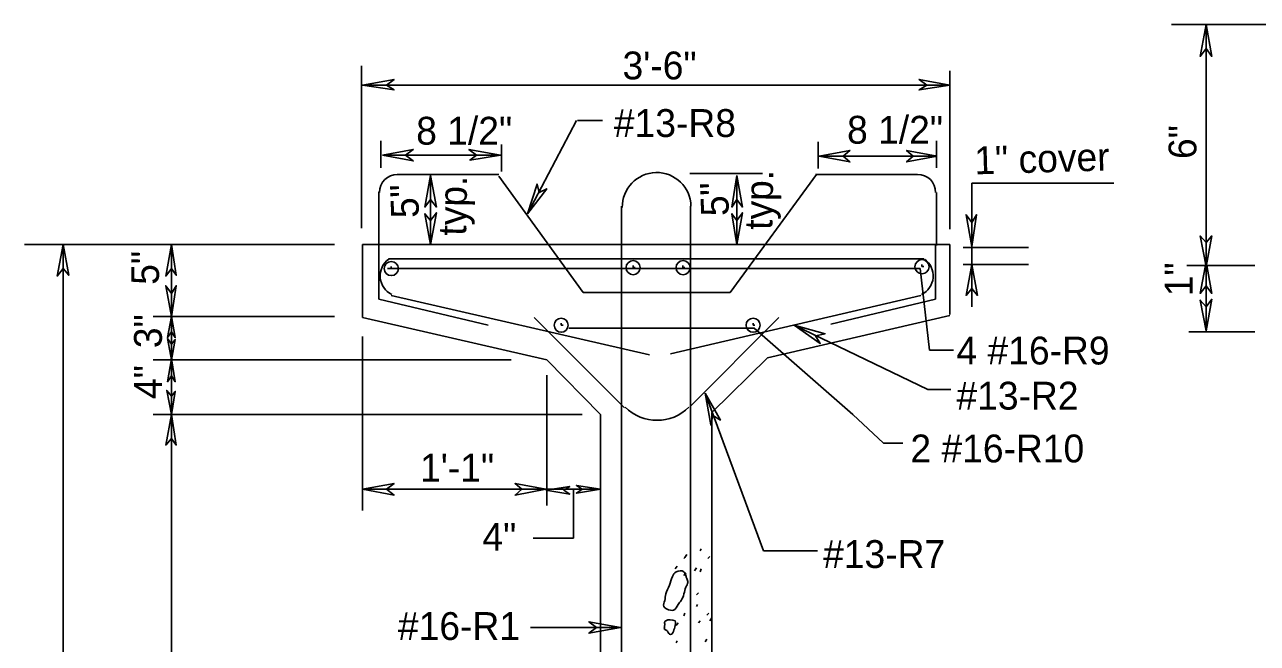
# Model space of a CAD drawing. Extents: x 499999.87 to 500002.82, y 499999.96 to 500001.79.
# Drawn here: x 500000.6115 to 500001.033, y 500000.7446 to 500000.956 of the extents above; entities that cross this region are included whole.
import ezdxf

# ---------------------------------------------------------------- set-up
doc = ezdxf.new("R2010")
doc.units = 0
doc.layers.add('1', color=7, linetype='Continuous')
doc.layers.add('2', color=7, linetype='Continuous')

msp = doc.modelspace()

# ---------------------------------------------------------------- linework, layer by layer
at = {"layer": '1'}
for p, q in [((500000.7267060367, 500000.88648293965), (500000.7267060367, 500000.94192913384)), ((500000.9278215223, 500000.88615485566), (500000.9278215223, 500000.9402887139)), ((500000.73326771654, 500000.90715223097), (500000.73326771654, 500000.9163385827)), ((500000.7746062992, 500000.905839895), (500000.7746062992, 500000.9150262467)), ((500000.8828740157, 500000.906824147), (500000.8828740157, 500000.9160104987)), ((500000.92322834645, 500000.90715223097), (500000.92322834645, 500000.9163385827)), ((500000.8389107612, 500000.90518372704), (500000.86384514434, 500000.90518372704)), ((500000.750328084, 500000.90452755906), (500000.750328084, 500000.8809055118)), ((500000.85498687666, 500000.90452755906), (500000.85498687666, 500000.8809055118)), ((500000.9353674541, 500000.8595800525), (500000.9353674541, 500000.90190288716)), ((500000.9353674541, 500000.90190288716), (500000.9839238845, 500000.90190288716)), ((500000.6115485564, 500000.8809055118), (500000.71751968504, 500000.8809055118)), ((500000.9324146982, 500000.8799212598), (500000.95472440944, 500000.8799212598)), ((500000.91765091865, 500000.8727034121), (500000.92093175853, 500000.84481627296)), ((500000.9324146982, 500000.87401574804), (500000.95472440944, 500000.87401574804)), ((500000.655511811, 500000.8562992126), (500000.71751968504, 500000.8562992126)), ((500000.92093175853, 500000.84481627296), (500000.92913385824, 500000.84481627296)), ((500000.655511811, 500000.8415354331), (500000.7778871391, 500000.8415354331)), ((500000.7900262467, 500000.8362860892), (500000.7900262467, 500000.7916666667)), ((500000.655511811, 500000.8228346457), (500000.8021653543, 500000.8228346457)), ((500000.7270341207, 500000.7972440945), (500000.80839895015, 500000.7972440945)), ((500000.7992125984, 500000.7972440945), (500000.7992125984, 500000.780511811)), ((500000.7992125984, 500000.780511811), (500000.78543307085, 500000.780511811)), ((500000.83759842516, 500000.7742782152), (500000.8369422572, 500000.7736220472)), ((500000.8379265092, 500000.77493438317), (500000.8372703412, 500000.7739501312)), ((500000.84284776903, 500000.77690288716), (500000.84251968504, 500000.7762467192)), ((500000.8458005249, 500000.7742782152), (500000.84514435695, 500000.7736220472)), ((500000.83464566927, 500000.7709973753), (500000.8339895013, 500000.77001312334)), ((500000.8412073491, 500000.77034120733), (500000.8405511811, 500000.76935695537)), ((500000.84284776903, 500000.77001312334), (500000.84251968504, 500000.7690288714)), ((500000.83759842516, 500000.7687007874), (500000.8369422572, 500000.7677165354)), ((500000.84186351707, 500000.76181102364), (500000.8412073491, 500000.76115485566)), ((500000.8415354331, 500000.7578740157), (500000.8412073491, 500000.75721784774)), ((500000.8372703412, 500000.7549212598), (500000.8369422572, 500000.75393700786)), ((500000.84547244094, 500000.7549212598), (500000.84481627296, 500000.75426509185)), ((500000.8464566929, 500000.7532808399), (500000.8458005249, 500000.7522965879)), ((500000.7844488189, 500000.75), (500000.8152887139, 500000.75)), ((500000.83497375326, 500000.75164041994), (500000.8343175853, 500000.750656168)), ((500000.84251968504, 500000.7522965879), (500000.84186351707, 500000.75164041994)), ((500000.83464566927, 500000.74540682416), (500000.8343175853, 500000.7447506562)), ((500000.84481627296, 500000.74606299214), (500000.844160105, 500000.7450787402))]:
    msp.add_line(p, q, dxfattribs=at)
for points in [[(500001.0154199475, 500000.9560367454), (500001.0134514436, 500000.9452099737), (500001.0154199475, 500000.9478346457), (500001.01738845144, 500000.9452099737)], [(500000.7270341207, 500000.9353674541), (500000.7378608924, 500000.93372703413), (500000.73523622047, 500000.9353674541), (500000.7378608924, 500000.937335958)], [(500000.9278215223, 500000.9353674541), (500000.91732283466, 500000.937335958), (500000.91994750657, 500000.9353674541), (500000.91732283466, 500000.93372703413)], [(500000.9278215223, 500000.9353674541), (500000.91732283466, 500000.937335958), (500000.91994750657, 500000.9353674541), (500000.91732283466, 500000.93372703413)], [(500000.7339238845, 500000.9114173228), (500000.7444225722, 500000.9094488189), (500000.74179790023, 500000.9114173228), (500000.7444225722, 500000.91338582675)], [(500000.7742782152, 500000.9114173228), (500000.7634514436, 500000.91338582675), (500000.7660761155, 500000.9114173228), (500000.76377952757, 500000.9097769029)], [(500000.8832020997, 500000.9110892388), (500000.8937007874, 500000.9091207349), (500000.8914041995, 500000.9110892388), (500000.8937007874, 500000.91305774276)], [(500000.92355643044, 500000.9110892388), (500000.91305774276, 500000.91305774276), (500000.9153543307, 500000.9110892388), (500000.91305774276, 500000.9091207349)], [(500000.750328084, 500000.90452755906), (500000.74835958006, 500000.8937007874), (500000.750328084, 500000.8963254593), (500000.7522965879, 500000.8937007874)], [(500000.7834645669, 500000.8914041995), (500000.7900262467, 500000.89993438317), (500000.7874015748, 500000.8986220472), (500000.7867454068, 500000.90157480317)], [(500000.85498687666, 500000.90452755906), (500000.85334645666, 500000.8937007874), (500000.85498687666, 500000.8963254593), (500000.8569553806, 500000.8937007874)], [(500000.750328084, 500000.8809055118), (500000.7522965879, 500000.89173228346), (500000.750328084, 500000.88910761155), (500000.74835958006, 500000.8914041995)], [(500000.85498687666, 500000.8809055118), (500000.8569553806, 500000.89173228346), (500000.85498687666, 500000.88910761155), (500000.85334645666, 500000.8914041995)], [(500000.9353674541, 500000.8802493438), (500000.937007874, 500000.8910761155), (500000.9353674541, 500000.8884514436), (500000.93339895015, 500000.8910761155)], [(500001.0154199475, 500000.87335958006), (500001.0134514436, 500000.8838582677), (500001.0154199475, 500000.88156167977), (500001.01738845144, 500000.8838582677)], [(500000.624671916, 500000.8809055118), (500000.6227034121, 500000.8700787402), (500000.624671916, 500000.8727034121), (500000.62664041994, 500000.87040682416)], [(500000.6617454068, 500000.8809055118), (500000.6597769029, 500000.8700787402), (500000.6617454068, 500000.8727034121), (500000.66338582675, 500000.87040682416)], [(500000.9353674541, 500000.87401574804), (500000.937335958, 500000.86351706035), (500000.9353674541, 500000.86581364827), (500000.93339895015, 500000.86351706035)], [(500001.0154199475, 500000.875), (500001.0134514436, 500000.8641732283), (500001.0154199475, 500000.86679790023), (500001.01738845144, 500000.8641732283)], [(500000.6617454068, 500000.8562992126), (500000.6597769029, 500000.86679790023), (500000.6617454068, 500000.8641732283), (500000.66338582675, 500000.86679790023)], [(500001.0154199475, 500000.8513779527), (500001.01738845144, 500000.8622047244), (500001.0154199475, 500000.8595800525), (500001.0134514436, 500000.8618766404)], [(500000.6617454068, 500000.8562992126), (500000.66043307085, 500000.8490813648), (500000.6617454068, 500000.85104986874), (500000.66305774276, 500000.8490813648)], [(500000.874671916, 500000.85334645666), (500000.8835301837, 500000.8471128609), (500000.88188976375, 500000.8497375328), (500000.8851706037, 500000.85039370076)], [(500000.6617454068, 500000.8415354331), (500000.66043307085, 500000.8487532808), (500000.6617454068, 500000.8467847769), (500000.66305774276, 500000.84842519683)], [(500000.6617454068, 500000.84186351707), (500000.66043307085, 500000.8339895013), (500000.6617454068, 500000.8359580052), (500000.66305774276, 500000.8339895013)], [(500000.6617454068, 500000.8228346457), (500000.66010498686, 500000.8310367454), (500000.6617454068, 500000.82906824147), (500000.66305774276, 500000.8307086614)], [(500000.844160105, 500000.83005249343), (500000.8461286089, 500000.81922572176), (500000.8467847769, 500000.8225065617), (500000.8494094488, 500000.8208661417)], [(500000.6617454068, 500000.8228346457), (500000.6597769029, 500000.812335958), (500000.6617454068, 500000.8146325459), (500000.66338582675, 500000.812335958)], [(500000.7270341207, 500000.7972440945), (500000.7378608924, 500000.79527559056), (500000.73523622047, 500000.7972440945), (500000.7378608924, 500000.7992125984)], [(500000.7896981627, 500000.7972440945), (500000.7791994751, 500000.79527559056), (500000.781496063, 500000.7972440945), (500000.7791994751, 500000.7992125984)], [(500000.7896981627, 500000.7969160105), (500000.79790026246, 500000.79560367455), (500000.79593175853, 500000.7969160105), (500000.79790026246, 500000.79822834645)], [(500000.80839895015, 500000.7972440945), (500000.8001968504, 500000.79855643044), (500000.8021653543, 500000.7972440945), (500000.8001968504, 500000.79593175853)], [(500000.8152887139, 500000.75), (500000.8044619422, 500000.75196850393), (500000.8070866142, 500000.75), (500000.8044619422, 500000.74803149607)]]:
    msp.add_lwpolyline(points, close=True, dxfattribs=at)
for points in [[(500000.83759842516, 500000.7677165354), (500000.8369422572, 500000.7690288714), (500000.8343175853, 500000.7690288714), (500000.8330052493, 500000.76738845144), (500000.83202099736, 500000.76443569554), (500000.8307086614, 500000.76148293965), (500000.8303805774, 500000.7591863517), (500000.83005249343, 500000.75721784774), (500000.83234908135, 500000.7559055118), (500000.8333333333, 500000.7559055118), (500000.83497375326, 500000.7578740157), (500000.8359580052, 500000.7591863517), (500000.8369422572, 500000.76148293965), (500000.83759842516, 500000.76377952757), (500000.8382545932, 500000.7654199475), (500000.8379265092, 500000.76673228346), (500000.83759842516, 500000.7677165354)], [(500000.8339895013, 500000.7522965879), (500000.8307086614, 500000.7522965879), (500000.8303805774, 500000.75196850393), (500000.8303805774, 500000.75098425196), (500000.8303805774, 500000.749343832), (500000.8310367454, 500000.74901574804), (500000.83202099736, 500000.7477034121), (500000.83267716534, 500000.7477034121), (500000.8333333333, 500000.74868766405), (500000.8339895013, 500000.750656168), (500000.8339895013, 500000.7522965879)]]:
    msp.add_spline(points, degree=3, dxfattribs=at)
at = {"layer": '2'}
for p, q in [((500001.0036089239, 500000.9560367454), (500001.06167979003, 500000.9560367454)), ((500001.0154199475, 500000.92027559056), (500001.0154199475, 500000.9560367454)), ((500000.7270341207, 500000.9353674541), (500000.9278215223, 500000.9353674541)), ((500000.7834645669, 500000.8914041995), (500000.8001968504, 500000.92322834645)), ((500000.80052493437, 500000.92322834645), (500000.8090551181, 500000.92322834645)), ((500001.0154199475, 500000.9183070866), (500001.0154199475, 500000.92027559056)), ((500001.0154199475, 500000.85104986874), (500001.0154199475, 500000.9183070866)), ((500000.7339238845, 500000.9114173228), (500000.7742782152, 500000.9114173228)), ((500000.8832020997, 500000.9110892388), (500000.92355643044, 500000.9110892388)), ((500000.73884514434, 500000.90485564305), (500000.7736220472, 500000.90485564305)), ((500000.88221784774, 500000.90485564305), (500000.8526902887, 500000.8645013123)), ((500000.9166666667, 500000.90485564305), (500000.88188976375, 500000.90485564305)), ((500000.7736220472, 500000.9041994751), (500000.8024934383, 500000.8645013123)), ((500000.73261154856, 500000.8809055118), (500000.73261154856, 500000.8989501312)), ((500000.92322834645, 500000.8805774278), (500000.92322834645, 500000.8986220472)), ((500000.8156167979, 500000.5410104987), (500000.8156167979, 500000.8940288714)), ((500000.83923884516, 500000.5410104987), (500000.83923884516, 500000.8940288714)), ((500000.624671916, 500000.8809055118), (500000.624671916, 500000.5347769029)), ((500000.6617454068, 500000.8809055118), (500000.6617454068, 500000.5347769029)), ((500000.7270341207, 500000.8809055118), (500000.9278215223, 500000.8809055118)), ((500000.7270341207, 500000.8559711286), (500000.7270341207, 500000.8809055118)), ((500000.73261154856, 500000.8622047244), (500000.73261154856, 500000.8809055118)), ((500000.92290026246, 500000.8622047244), (500000.92290026246, 500000.8809055118)), ((500000.9278215223, 500000.8569553806), (500000.9278215223, 500000.8809055118)), ((500000.73589238845, 500000.87598425196), (500000.9189632546, 500000.87598425196)), ((500000.73556430446, 500000.8727034121), (500000.91765091865, 500000.8727034121)), ((500000.7368766404, 500000.8727034121), (500000.7368766404, 500000.87335958006)), ((500000.7368766404, 500000.8727034121), (500000.7375328084, 500000.8727034121)), ((500000.81955380575, 500000.87303149607), (500000.81955380575, 500000.87368766405)), ((500000.81955380575, 500000.87303149607), (500000.8202099737, 500000.87303149607)), ((500000.8366141732, 500000.87303149607), (500000.8366141732, 500000.87368766405)), ((500000.8366141732, 500000.87303149607), (500000.8372703412, 500000.87303149607)), ((500000.9183070866, 500000.87335958006), (500000.9183070866, 500000.87401574804)), ((500000.9183070866, 500000.87335958006), (500000.9189632546, 500000.87335958006)), ((500001.0088582677, 500000.87368766405), (500001.0216535433, 500000.87368766405)), ((500001.0216535433, 500000.87368766405), (500001.03215223097, 500000.87368766405)), ((500000.8251312336, 500000.843175853), (500000.7368766404, 500000.86351706035)), ((500000.8024934383, 500000.8645013123), (500000.8526902887, 500000.8645013123)), ((500000.83234908135, 500000.843503937), (500000.91797900264, 500000.86351706035)), ((500000.73261154856, 500000.8622047244), (500000.77001312334, 500000.85334645666)), ((500000.92290026246, 500000.8622047244), (500000.8871391076, 500000.8536745407)), ((500000.7900262467, 500000.8415354331), (500000.7270341207, 500000.8559711286)), ((500000.81660104985, 500000.8251312336), (500000.78576115484, 500000.8559711286)), ((500000.8389107612, 500000.8254593176), (500000.8694225722, 500000.8559711286)), ((500000.8654855643, 500000.84219160106), (500000.9278215223, 500000.8566272966)), ((500000.79494750657, 500000.85334645666), (500000.79494750657, 500000.8540026247)), ((500000.79494750657, 500000.85334645666), (500000.79560367455, 500000.85334645666)), ((500000.7975721785, 500000.8523622047), (500000.86089238845, 500000.8523622047)), ((500000.86056430446, 500000.85334645666), (500000.86056430446, 500000.8540026247)), ((500000.86056430446, 500000.85334645666), (500000.86122047243, 500000.85334645666)), ((500000.86089238845, 500000.8523622047), (500000.89468503935, 500000.8228346457)), ((500000.874671916, 500000.85334645666), (500000.92027559056, 500000.8313648294)), ((500001.00951443566, 500000.85104986874), (500001.0219816273, 500000.85104986874)), ((500001.0216535433, 500000.85104986874), (500001.03215223097, 500000.85104986874)), ((500000.7270341207, 500000.7900262467), (500000.7270341207, 500000.8494094488)), ((500000.8464566929, 500000.82349081367), (500000.8654855643, 500000.84219160106)), ((500000.80839895015, 500000.8228346457), (500000.7900262467, 500000.8415354331)), ((500000.844160105, 500000.83005249343), (500000.8641732283, 500000.7762467192)), ((500000.92027559056, 500000.8313648294), (500000.9281496063, 500000.8313648294)), ((500000.80839895015, 500000.6213910761), (500000.80839895015, 500000.8228346457)), ((500000.8464566929, 500000.6213910761), (500000.8464566929, 500000.82349081367)), ((500000.89468503935, 500000.8228346457), (500000.90518372704, 500000.812992126)), ((500000.90518372704, 500000.812992126), (500000.9117454068, 500000.812992126)), ((500000.8641732283, 500000.7762467192), (500000.88254593173, 500000.7762467192))]:
    msp.add_line(p, q, dxfattribs=at)
for centre in [(500000.8195761599, 500000.8729870845), (500000.8366365273, 500000.8729870845), (500000.9183294407, 500000.8733151685), (500000.7368989945, 500000.8726590005), (500000.79496986064, 500000.85330204514), (500000.8605866585, 500000.85330204514)]:
    msp.add_circle(centre, 0.002408143942406309, dxfattribs=at)
for centre, radius, start, end in [((500000.73902750405, 500000.89870547917), 0.00616484849256015, 90, 180), ((500000.8276125238, 500000.8937581883), 0.011742613527826025, 1.1656861111111112, 181.1656861111111), ((500000.9168294406, 500000.89870547917), 0.00616484849256015, 0, 90), ((500000.7402312173, 500000.8701693136), 0.007151123312621019, 126.17571388888888, 243.4214805555555), ((500000.91498612426, 500000.87016160757), 0.007151123312621019, 296.57851944444445, 53.824286111111114), ((500000.82774737984, 500000.83622032515), 0.015412121231400375, 225, 315)]:
    msp.add_arc(centre, radius, start, end, dxfattribs=at)

# ---------------------------------------------------------------- texts
at = {"layer": '1'}
for s, p in [('3\'-6"', (500000.8159448819, 500000.937335958)), ('8 1/2"', (500000.74540682416, 500000.9150262467)), ('8 1/2"', (500000.8927165354, 500000.9153543307)), ('1\'-1"', (500000.7467191601, 500000.7998687664)), ('4"', (500000.7680446194, 500000.7762467192))]:
    msp.add_text(s, height=0.009513779527559055, dxfattribs=at).set_placement(p)
for s, rotation, p in [('6"', 90, (500001.0121391076, 500000.91010498686)), ('1" cover', 1.6683361111111112, (500000.93635170604, 500000.90485564305)), ('typ.', 88.95837222222222, (500000.8671259842, 500000.8858267717)), ('5"', 92.12109722222223, (500000.7463910761, 500000.8900918635)), ('typ.', 88.95837222222222, (500000.7624671916, 500000.8838582677)), ('5"', 92.12109722222223, (500000.8523622047, 500000.8907480315)), ('5"', 90, (500000.65748031496, 500000.8671259842)), ('1"', 90, (500001.0108267717, 500000.86318897636)), ('3"', 90, (500000.6584645669, 500000.84547244094)), ('4"', 90, (500000.6584645669, 500000.8280839895))]:
    msp.add_text(s, height=0.009513779527559055, rotation=rotation, dxfattribs=at).set_placement(p)
at = {"layer": '2'}
for s, p in [('#13-R8', (500000.812992126, 500000.91765091865)), ('4 #16-R9', (500000.9301181102, 500000.83989501314)), ('#13-R2 ', (500000.9301181102, 500000.82447506563)), ('2 #16-R10', (500000.9143700787, 500000.80643044616)), ('#13-R7', (500000.88451443566, 500000.77034120733)), ('#16-R1', (500000.7391732283, 500000.74573490815))]:
    msp.add_text(s, height=0.009513779527559055, dxfattribs=at).set_placement(p)

doc.saveas('drawing.dxf')
